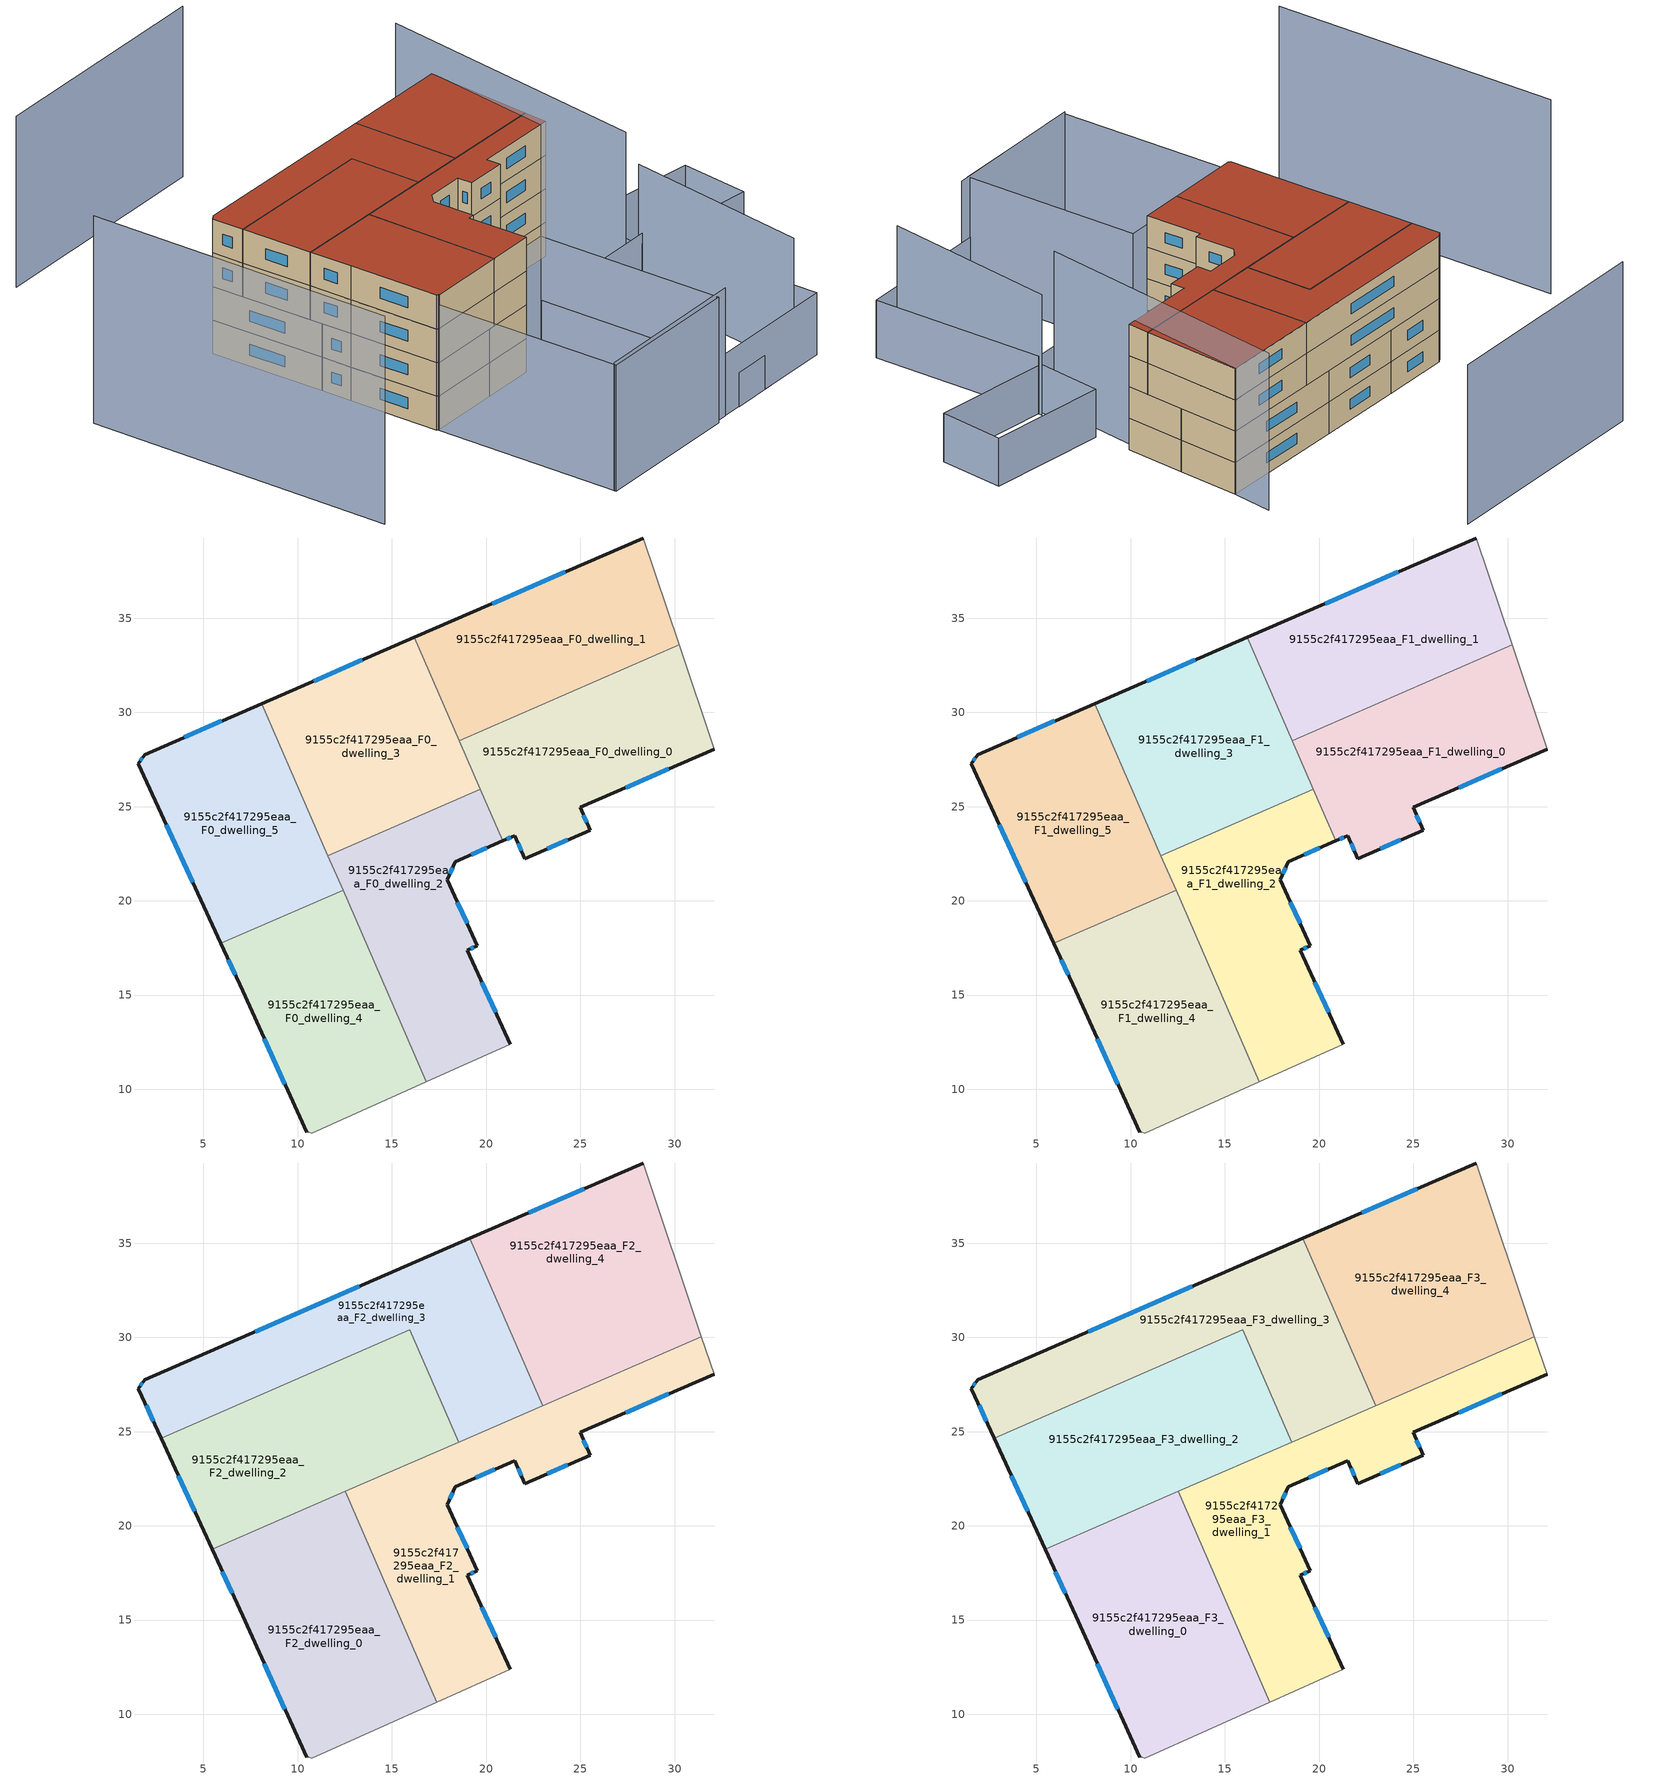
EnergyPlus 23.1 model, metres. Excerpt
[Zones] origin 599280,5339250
9155c2f417295eaa_F0_dwelling_0
 floor ground (EU_floor_Construction): 30.24,33.58 32.1,28.05 24.99,24.96 25.52,23.75 22.06,22.24 21.52,23.46 20.88,23.18 18.57,28.51 z0
 wall outside (EU_wall_Construction): 20.88,23.18 21.52,23.46 22.06,22.24 25.52,23.75 24.99,24.96 32.1,28.05 z0:3
 wall adiabatic (EU_wall_Construction): 32.1,28.05 30.24,33.58 z0:3
 wall to 9155c2f417295eaa_F0_dwelling_1 (EU_wall_Construction): 30.24,33.58 18.57,28.51 z0:3
 wall to 9155c2f417295eaa_F0_dwelling_2 (EU_wall_Construction): 19.69,25.92 20.88,23.18 z0:3
 wall to 9155c2f417295eaa_F0_dwelling_3 (EU_wall_Construction): 18.57,28.51 19.69,25.92 z0:3
 window (EU_Window_Construction): 27.41,26.01 29.68,27 / 25.34,24.16 25.17,24.55 / 23.23,22.75 24.34,23.24 / 21.71,23.05 21.87,22.66 / 21.1,23.28 21.31,23.37 z1.02:1.98
9155c2f417295eaa_F0_dwelling_1
 floor ground (EU_floor_Construction): 28.33,39.26 30.24,33.58 18.57,28.51 16.19,33.98 z0
 wall outside (EU_wall_Construction): 28.33,39.26 16.19,33.98 z0:3
 wall adiabatic (EU_wall_Construction): 30.24,33.58 28.33,39.26 z0:3
 wall to 9155c2f417295eaa_F0_dwelling_3 (EU_wall_Construction): 16.19,33.98 18.57,28.51 z0:3
 window (EU_Window_Construction): 24.2,37.46 20.32,35.78 z1.02:1.98
9155c2f417295eaa_F0_dwelling_2
 floor ground (EU_floor_Construction): 19.69,25.92 20.88,23.18 18.37,22.09 17.94,21.12 19.54,17.63 19,17.39 21.28,12.39 16.82,10.4 11.61,22.4 z0
 wall outside (EU_wall_Construction): 21.28,12.39 19,17.39 19.54,17.63 17.94,21.12 18.37,22.09 20.88,23.18 z0:3
 wall adiabatic (EU_wall_Construction): 16.82,10.4 21.28,12.39 z0:3
 wall to 9155c2f417295eaa_F0_dwelling_3 (EU_wall_Construction): 19.69,25.92 11.61,22.4 z0:3
 wall to 9155c2f417295eaa_F0_dwelling_4 (EU_wall_Construction): 12.41,20.56 16.82,10.4 z0:3
 wall to 9155c2f417295eaa_F0_dwelling_5 (EU_wall_Construction): 11.61,22.4 12.41,20.56 z0:3
 window (EU_Window_Construction): 20.5,14.09 19.77,15.69 / 19.22,22.46 20.03,22.81 / 18.08,21.45 18.22,21.76 / 18.99,18.82 18.48,19.93 / 19.18,17.47 19.35,17.55 z1.02:1.98
9155c2f417295eaa_F0_dwelling_3
 floor ground (EU_floor_Construction): 16.19,33.98 19.69,25.92 11.61,22.4 8.1,30.47 z0
 wall outside (EU_wall_Construction): 16.19,33.98 8.1,30.47 z0:3
 wall to 9155c2f417295eaa_F0_dwelling_5 (EU_wall_Construction): 8.1,30.47 11.61,22.4 z0:3
 window (EU_Window_Construction): 13.44,32.79 10.85,31.66 z1.02:1.98
9155c2f417295eaa_F0_dwelling_4
 floor ground (EU_floor_Construction): 12.41,20.56 16.82,10.4 10.75,7.68 10.62,7.71 10.48,7.71 7.08,15.23 5.92,17.74 z0
 wall outside (EU_wall_Construction): 5.92,17.74 7.08,15.23 10.48,7.71 z0:3
 wall to 9155c2f417295eaa_F0_dwelling_5 (EU_wall_Construction): 12.41,20.56 5.92,17.74 z0:3
 wall adiabatic (EU_wall_Construction): 10.48,7.71 10.62,7.71 10.75,7.68 16.82,10.4 z0:3
 window (EU_Window_Construction): 6.32,16.88 6.68,16.08 / 8.23,12.67 9.32,10.27 z1.02:1.98
9155c2f417295eaa_F0_dwelling_5
 floor ground (EU_floor_Construction): 8.1,30.47 12.41,20.56 5.92,17.74 1.55,27.28 1.87,27.76 z0
 wall outside (EU_wall_Construction): 8.1,30.47 1.87,27.76 1.55,27.28 5.92,17.74 z0:3
 window (EU_Window_Construction): 3.03,24.04 4.43,20.99 / 1.76,27.6 1.66,27.45 / 5.98,29.55 3.99,28.68 z1.02:1.98
9155c2f417295eaa_F1_dwelling_0
 floor to 9155c2f417295eaa_F0_dwelling_0 (EU_floor_Construction): 30.24,33.58 32.1,28.05 24.99,24.96 25.52,23.75 22.06,22.24 21.52,23.46 20.88,23.18 18.57,28.51 z3
 wall outside (EU_wall_Construction): 20.88,23.18 21.52,23.46 22.06,22.24 25.52,23.75 24.99,24.96 32.1,28.05 z3:6
 wall adiabatic (EU_wall_Construction): 32.1,28.05 30.24,33.58 z3:6
 wall to 9155c2f417295eaa_F1_dwelling_1 (EU_wall_Construction): 30.24,33.58 18.57,28.51 z3:6
 wall to 9155c2f417295eaa_F1_dwelling_2 (EU_wall_Construction): 19.69,25.92 20.88,23.18 z3:6
 wall to 9155c2f417295eaa_F1_dwelling_3 (EU_wall_Construction): 18.57,28.51 19.69,25.92 z3:6
 window (EU_Window_Construction): 27.41,26.01 29.68,27 / 25.34,24.16 25.17,24.55 / 23.23,22.75 24.34,23.24 / 21.71,23.05 21.87,22.66 / 21.1,23.28 21.31,23.37 z4.02:4.98
9155c2f417295eaa_F1_dwelling_1
 floor to 9155c2f417295eaa_F0_dwelling_1 (EU_floor_Construction): 28.33,39.26 30.24,33.58 18.57,28.51 16.19,33.98 z3
 wall outside (EU_wall_Construction): 28.33,39.26 16.19,33.98 z3:6
 wall adiabatic (EU_wall_Construction): 30.24,33.58 28.33,39.26 z3:6
 wall to 9155c2f417295eaa_F1_dwelling_3 (EU_wall_Construction): 16.19,33.98 18.57,28.51 z3:6
 window (EU_Window_Construction): 24.2,37.46 20.32,35.78 z4.02:4.98
9155c2f417295eaa_F1_dwelling_2
 floor to 9155c2f417295eaa_F0_dwelling_2 (EU_floor_Construction): 19.69,25.92 20.88,23.18 18.37,22.09 17.94,21.12 19.54,17.63 19,17.39 21.28,12.39 16.82,10.4 11.61,22.4 z3
 wall outside (EU_wall_Construction): 21.28,12.39 19,17.39 19.54,17.63 17.94,21.12 18.37,22.09 20.88,23.18 z3:6
 wall adiabatic (EU_wall_Construction): 16.82,10.4 21.28,12.39 z3:6
 wall to 9155c2f417295eaa_F1_dwelling_3 (EU_wall_Construction): 19.69,25.92 11.61,22.4 z3:6
 wall to 9155c2f417295eaa_F1_dwelling_4 (EU_wall_Construction): 12.41,20.56 16.82,10.4 z3:6
 wall to 9155c2f417295eaa_F1_dwelling_5 (EU_wall_Construction): 11.61,22.4 12.41,20.56 z3:6
 window (EU_Window_Construction): 20.5,14.09 19.77,15.69 / 19.22,22.46 20.03,22.81 / 18.08,21.45 18.22,21.76 / 18.99,18.82 18.48,19.93 / 19.18,17.47 19.35,17.55 z4.02:4.98
9155c2f417295eaa_F1_dwelling_3
 floor to 9155c2f417295eaa_F0_dwelling_3 (EU_floor_Construction): 16.19,33.98 19.69,25.92 11.61,22.4 8.1,30.47 z3
 wall outside (EU_wall_Construction): 16.19,33.98 8.1,30.47 z3:6
 wall to 9155c2f417295eaa_F1_dwelling_5 (EU_wall_Construction): 8.1,30.47 11.61,22.4 z3:6
 window (EU_Window_Construction): 13.44,32.79 10.85,31.66 z4.02:4.98
9155c2f417295eaa_F1_dwelling_4
 floor to 9155c2f417295eaa_F0_dwelling_4 (EU_floor_Construction): 12.41,20.56 16.82,10.4 10.75,7.68 10.62,7.71 10.48,7.71 7.08,15.23 5.92,17.74 z3
 wall outside (EU_wall_Construction): 5.92,17.74 7.08,15.23 10.48,7.71 z3:6
 wall to 9155c2f417295eaa_F1_dwelling_5 (EU_wall_Construction): 12.41,20.56 5.92,17.74 z3:6
 wall adiabatic (EU_wall_Construction): 10.48,7.71 10.62,7.71 10.75,7.68 16.82,10.4 z3:6
 window (EU_Window_Construction): 6.32,16.88 6.68,16.08 / 8.23,12.67 9.32,10.27 z4.02:4.98
9155c2f417295eaa_F1_dwelling_5
 floor to 9155c2f417295eaa_F0_dwelling_5 (EU_floor_Construction): 8.1,30.47 12.41,20.56 5.92,17.74 1.55,27.28 1.87,27.76 z3
 wall outside (EU_wall_Construction): 8.1,30.47 1.87,27.76 1.55,27.28 5.92,17.74 z3:6
 window (EU_Window_Construction): 3.03,24.04 4.43,20.99 / 1.76,27.6 1.66,27.45 / 5.98,29.55 3.99,28.68 z4.02:4.98
9155c2f417295eaa_F2_dwelling_0
 floor to 9155c2f417295eaa_F1_dwelling_4 (EU_floor_Construction): 12.41,20.56 16.82,10.4 10.75,7.68 10.62,7.71 10.48,7.71 7.08,15.23 5.92,17.74 z6
 floor to 9155c2f417295eaa_F1_dwelling_5 (EU_floor_Construction): 11.96,21.59 12.41,20.56 5.92,17.74 5.46,18.76 z6
 floor to 9155c2f417295eaa_F1_dwelling_2 (EU_floor_Construction): 12.53,21.83 17.39,10.65 16.82,10.4 11.96,21.59 z6
 wall outside (EU_wall_Construction): 5.45,18.76 7.08,15.23 10.48,7.71 z6:9
 wall adiabatic (EU_wall_Construction): 10.48,7.71 10.62,7.71 10.75,7.68 17.39,10.65 z6:9
 wall to 9155c2f417295eaa_F2_dwelling_1 (EU_wall_Construction): 17.39,10.65 12.53,21.83 z6:9
 wall to 9155c2f417295eaa_F2_dwelling_2 (EU_wall_Construction): 12.53,21.83 5.45,18.76 z6:9
 window (EU_Window_Construction): 8.23,12.67 9.32,10.27 / 6.01,17.56 6.52,16.43 z7.02:7.98
9155c2f417295eaa_F2_dwelling_1
 floor to 9155c2f417295eaa_F1_dwelling_2 (EU_floor_Construction): 20.05,25.1 20.88,23.18 18.37,22.09 17.94,21.12 19.54,17.63 19,17.39 21.28,12.39 17.39,10.65 12.53,21.83 z6
 floor to 9155c2f417295eaa_F1_dwelling_0 (EU_floor_Construction): 31.43,30.05 32.1,28.05 24.99,24.96 25.52,23.75 22.06,22.24 21.52,23.46 20.88,23.18 20.05,25.1 z6
 wall outside (EU_wall_Construction): 21.28,12.39 19,17.39 19.54,17.63 17.94,21.12 18.37,22.09 21.52,23.46 22.06,22.24 25.52,23.75 24.99,24.96 32.1,28.05 z6:9
 wall adiabatic (EU_wall_Construction): 17.39,10.65 21.28,12.39 / 32.1,28.05 31.43,30.05 z6:9
 wall to 9155c2f417295eaa_F2_dwelling_4 (EU_wall_Construction): 31.43,30.05 23,26.38 z6:9
 wall to 9155c2f417295eaa_F2_dwelling_3 (EU_wall_Construction): 23,26.38 18.54,24.45 z6:9
 wall to 9155c2f417295eaa_F2_dwelling_2 (EU_wall_Construction): 18.54,24.45 12.53,21.84 z6:9
 window (EU_Window_Construction): 19.18,17.47 19.35,17.55 / 20.5,14.09 19.77,15.69 / 27.41,26.01 29.68,27 / 25.34,24.16 25.17,24.55 / 23.23,22.75 24.34,23.24 / 21.71,23.05 21.87,22.66 / 19.44,22.55 20.45,22.99 / 18.08,21.45 18.22,21.76 / 18.99,18.82 18.48,19.93 z7.02:7.98
9155c2f417295eaa_F2_dwelling_2
 floor to 9155c2f417295eaa_F1_dwelling_5 (EU_floor_Construction): 9.37,27.54 11.96,21.59 5.46,18.76 2.75,24.66 z6
 floor to 9155c2f417295eaa_F1_dwelling_3 (EU_floor_Construction): 15.95,30.4 18.19,25.26 11.61,22.4 9.37,27.54 z6
 floor to 9155c2f417295eaa_F1_dwelling_2 (EU_floor_Construction): 18.19,25.26 18.54,24.45 11.96,21.59 11.61,22.4 z6
 wall outside (EU_wall_Construction): 2.75,24.66 5.45,18.76 z6:9
 wall to 9155c2f417295eaa_F2_dwelling_3 (EU_wall_Construction): 18.54,24.45 15.95,30.4 2.75,24.66 z6:9
 window (EU_Window_Construction): 3.67,22.65 4.53,20.77 z7.02:7.98
9155c2f417295eaa_F2_dwelling_3
 floor to 9155c2f417295eaa_F1_dwelling_1 (EU_floor_Construction): 19.14,35.26 21.52,29.79 18.57,28.51 16.19,33.98 z6
 floor to 9155c2f417295eaa_F1_dwelling_5 (EU_floor_Construction): 8.1,30.47 9.37,27.54 2.75,24.66 1.55,27.28 1.87,27.76 z6
 floor to 9155c2f417295eaa_F1_dwelling_3 (EU_floor_Construction): 16.19,33.98 19.69,25.92 18.19,25.26 15.95,30.4 9.37,27.54 8.1,30.47 z6
 floor to 9155c2f417295eaa_F1_dwelling_0 (EU_floor_Construction): 21.52,29.79 23,26.38 20.05,25.1 18.57,28.51 z6
 floor to 9155c2f417295eaa_F1_dwelling_2 (EU_floor_Construction): 19.69,25.92 20.05,25.1 18.54,24.45 18.19,25.26 z6
 wall outside (EU_wall_Construction): 19.14,35.26 1.87,27.76 1.55,27.28 2.75,24.66 z6:9
 wall to 9155c2f417295eaa_F2_dwelling_4 (EU_wall_Construction): 23,26.38 19.14,35.26 z6:9
 window (EU_Window_Construction): 1.95,26.39 2.34,25.55 / 1.76,27.6 1.66,27.45 / 13.26,32.71 7.75,30.31 z7.02:7.98
9155c2f417295eaa_F2_dwelling_4
 floor to 9155c2f417295eaa_F1_dwelling_0 (EU_floor_Construction): 30.24,33.58 31.43,30.05 23,26.38 21.52,29.79 z6
 floor to 9155c2f417295eaa_F1_dwelling_1 (EU_floor_Construction): 28.33,39.26 30.24,33.58 21.52,29.79 19.14,35.26 z6
 wall outside (EU_wall_Construction): 28.33,39.26 19.14,35.26 z6:9
 wall adiabatic (EU_wall_Construction): 31.43,30.05 28.33,39.26 z6:9
 window (EU_Window_Construction): 25.2,37.9 22.27,36.62 z7.02:7.98
9155c2f417295eaa_F3_dwelling_0
 floor to 9155c2f417295eaa_F2_dwelling_0 (EU_floor_Construction): 12.53,21.83 17.39,10.65 10.75,7.68 10.62,7.71 10.48,7.71 7.08,15.23 5.45,18.76 z9
 wall outside (EU_wall_Construction): 5.45,18.76 7.08,15.23 10.48,7.71 z9:12
 wall adiabatic (EU_wall_Construction): 10.48,7.71 10.62,7.71 10.75,7.68 17.39,10.65 z9:12
 wall to 9155c2f417295eaa_F3_dwelling_1 (EU_wall_Construction): 17.39,10.65 12.53,21.83 z9:12
 wall to 9155c2f417295eaa_F3_dwelling_2 (EU_wall_Construction): 12.53,21.83 5.45,18.76 z9:12
 window (EU_Window_Construction): 8.23,12.67 9.32,10.27 / 6.01,17.56 6.52,16.43 z10.02:10.98
 roof outside (EU_roof_Construction): 17.39,10.65 12.53,21.83 5.45,18.76 7.08,15.23 10.48,7.71 10.62,7.71 10.75,7.68 z12
9155c2f417295eaa_F3_dwelling_1
 floor to 9155c2f417295eaa_F2_dwelling_1 (EU_floor_Construction): 31.43,30.05 32.1,28.05 24.99,24.96 25.52,23.75 22.06,22.24 21.52,23.46 18.37,22.09 17.94,21.12 19.54,17.63 19,17.39 21.28,12.39 17.39,10.65 12.53,21.83 z9
 wall outside (EU_wall_Construction): 21.28,12.39 19,17.39 19.54,17.63 17.94,21.12 18.37,22.09 21.52,23.46 22.06,22.24 25.52,23.75 24.99,24.96 32.1,28.05 z9:12
 wall adiabatic (EU_wall_Construction): 17.39,10.65 21.28,12.39 / 32.1,28.05 31.43,30.05 z9:12
 wall to 9155c2f417295eaa_F3_dwelling_4 (EU_wall_Construction): 31.43,30.05 23,26.38 z9:12
 wall to 9155c2f417295eaa_F3_dwelling_3 (EU_wall_Construction): 23,26.38 18.54,24.45 z9:12
 wall to 9155c2f417295eaa_F3_dwelling_2 (EU_wall_Construction): 18.54,24.45 12.53,21.84 z9:12
 window (EU_Window_Construction): 19.18,17.47 19.35,17.55 / 20.5,14.09 19.77,15.69 / 27.41,26.01 29.68,27 / 25.34,24.16 25.17,24.55 / 23.23,22.75 24.34,23.24 / 21.71,23.05 21.87,22.66 / 19.44,22.55 20.45,22.99 / 18.08,21.45 18.22,21.76 / 18.99,18.82 18.48,19.93 z10.02:10.98
 roof outside (EU_roof_Construction): 21.28,12.39 19,17.39 19.54,17.63 17.94,21.12 18.37,22.09 21.52,23.46 22.06,22.24 25.52,23.75 24.99,24.96 32.1,28.05 31.43,30.05 12.53,21.83 17.39,10.65 z12
9155c2f417295eaa_F3_dwelling_2
 floor to 9155c2f417295eaa_F2_dwelling_2 (EU_floor_Construction): 15.95,30.4 18.54,24.45 5.45,18.76 2.75,24.66 z9
 wall outside (EU_wall_Construction): 2.75,24.66 5.45,18.76 z9:12
 wall to 9155c2f417295eaa_F3_dwelling_3 (EU_wall_Construction): 18.54,24.45 15.95,30.4 2.75,24.66 z9:12
 window (EU_Window_Construction): 3.67,22.65 4.53,20.77 z10.02:10.98
 roof outside (EU_roof_Construction): 18.54,24.45 15.95,30.4 2.75,24.66 5.45,18.76 z12
9155c2f417295eaa_F3_dwelling_3
 floor to 9155c2f417295eaa_F2_dwelling_3 (EU_floor_Construction): 19.14,35.26 23,26.38 18.54,24.45 15.95,30.4 2.75,24.66 1.55,27.28 1.87,27.76 z9
 wall outside (EU_wall_Construction): 19.14,35.26 1.87,27.76 1.55,27.28 2.75,24.66 z9:12
 wall to 9155c2f417295eaa_F3_dwelling_4 (EU_wall_Construction): 23,26.38 19.14,35.26 z9:12
 window (EU_Window_Construction): 1.95,26.39 2.34,25.55 / 1.76,27.6 1.66,27.45 / 13.26,32.71 7.75,30.31 z10.02:10.98
 roof outside (EU_roof_Construction): 23,26.38 19.14,35.26 1.87,27.76 1.55,27.28 2.75,24.66 15.95,30.4 18.54,24.45 z12
9155c2f417295eaa_F3_dwelling_4
 floor to 9155c2f417295eaa_F2_dwelling_4 (EU_floor_Construction): 28.33,39.26 31.43,30.05 23,26.38 19.14,35.26 z9
 wall outside (EU_wall_Construction): 28.33,39.26 19.14,35.26 z9:12
 wall adiabatic (EU_wall_Construction): 31.43,30.05 28.33,39.26 z9:12
 window (EU_Window_Construction): 25.2,37.9 22.27,36.62 z10.02:10.98
 roof outside (EU_roof_Construction): 31.43,30.05 28.33,39.26 19.14,35.26 23,26.38 z12
shading: 17.53,-7.82 31.14,-1.6 z0:11.4; 32.87,-0.83 41.05,2.93 z0:3; 23.11,13.22 35.46,18.79 / 35.46,18.79 42.36,3.48 / 42.36,3.48 30.01,-2.09 / 30.01,-2.09 23.11,13.22 z0:5.5; 39.81,2.6 35.37,19.13 z0:11.5; 33.4,24.76 44.78,28.12 / 44.78,28.12 46.57,22.06 / 46.57,22.06 35.19,18.7 / 35.19,18.7 33.4,24.76 z0:4.6; 17.6,-7.98 10.57,7.6 / 10.57,7.6 23.1,13.25 / 23.1,13.25 30.13,-2.33 / 30.13,-2.33 17.6,-7.98 z0:11.2; -12.18,22.1 -0.75,-3.54 z0:18.5; 14.08,53.53 -6.24,44.44 z0:15.2; 33.91,18.64 27.29,43.08 z0:15
[Building]
EU S2 Campaign: North Axis=0; Terrain=City; Solar Distribution=FullExterior
[Site:Location]
Vienna: Latitude=48; Longitude=16.5; Time Zone=1; Elevation=183
[SizingPeriod:WeatherFileDays]
AnnualSizingPeriod: Begin Month=1; Begin Day of Month=1; End Month=12; End Day of Month=31; Day of Week for Start Day=Monday; Use Weather File Daylight Saving Period=No; Use Weather File Rain and Snow Indicators=No
[MATERIAL]
EU_InternalMass_Material: Roughness=MediumRough; Thickness=0.1; Conductivity=1; Density=1800; Specific Heat=900; Thermal Absorptance=0.9; Solar Absorptance=0.7; Visible Absorptance=0.7
[MATERIAL:NOMASS] Roughness=MediumRough; Thermal Absorptance=0.9; Solar Absorptance=0.7; Visible Absorptance=0.7
Name | Thermal Resistance
EU_wall_NoMass | 0.942466
EU_roof_NoMass | 0.551687
EU_floor_NoMass | 0.66527
[WINDOWMATERIAL:SIMPLEGLAZINGSYSTEM]
EU_Window_SimpleGlazing: UFactor=2.03367; Solar Heat Gain Coefficient=0.65; Visible Transmittance=0.65
[CONSTRUCTION]
EU_wall_Construction: EU_wall_NoMass
EU_roof_Construction: EU_roof_NoMass
EU_floor_Construction: EU_floor_NoMass
EU_Window_Construction: EU_Window_SimpleGlazing
EU_InternalMass_Construction: EU_InternalMass_Material
[ZONE] Type=1; Multiplier=1; Ceiling Height=autocalculate; Floor Area=autocalculate; Part of Total Floor Area=Yes
Name | Volume
9155c2f417295eaa_F0_dwelling_0; 9155c2f417295eaa_F1_dwelling_0 | 232.537
9155c2f417295eaa_F2_dwelling_0; 9155c2f417295eaa_F3_dwelling_0 | 279.038
9155c2f417295eaa_F0_dwelling_1; 9155c2f417295eaa_F1_dwelling_1 | 232.534
9155c2f417295eaa_F2_dwelling_1; 9155c2f417295eaa_F3_dwelling_1 | 279.04
9155c2f417295eaa_F0_dwelling_2; 9155c2f417295eaa_F1_dwelling_2 | 232.553
9155c2f417295eaa_F2_dwelling_2; 9155c2f417295eaa_F3_dwelling_2 | 279.074
9155c2f417295eaa_F0_dwelling_3; 9155c2f417295eaa_F1_dwelling_3; 9155c2f417295eaa_F0_dwelling_4; 9155c2f417295eaa_F1_dwelling_4 | 232.55
9155c2f417295eaa_F2_dwelling_3; 9155c2f417295eaa_F3_dwelling_3 | 279.056
9155c2f417295eaa_F2_dwelling_4; 9155c2f417295eaa_F3_dwelling_4 | 279.053
9155c2f417295eaa_F0_dwelling_5; 9155c2f417295eaa_F1_dwelling_5 | 232.556
[INTERNALMASS] Construction=EU_InternalMass_Construction
Name | Zone or ZoneList | Surface Area
9155c2f417295eaa_F0_dwelling_0_EU_InternalMass | 9155c2f417295eaa_F0_dwelling_0 | 77.5125
9155c2f417295eaa_F0_dwelling_1_EU_InternalMass | 9155c2f417295eaa_F0_dwelling_1 | 77.5116
9155c2f417295eaa_F0_dwelling_2_EU_InternalMass | 9155c2f417295eaa_F0_dwelling_2 | 77.5171
9155c2f417295eaa_F0_dwelling_3_EU_InternalMass | 9155c2f417295eaa_F0_dwelling_3 | 77.5163
9155c2f417295eaa_F0_dwelling_4_EU_InternalMass | 9155c2f417295eaa_F0_dwelling_4 | 77.5169
9155c2f417295eaa_F0_dwelling_5_EU_InternalMass | 9155c2f417295eaa_F0_dwelling_5 | 77.5185
9155c2f417295eaa_F1_dwelling_0_EU_InternalMass | 9155c2f417295eaa_F1_dwelling_0 | 77.5125
9155c2f417295eaa_F1_dwelling_1_EU_InternalMass | 9155c2f417295eaa_F1_dwelling_1 | 77.5116
9155c2f417295eaa_F1_dwelling_2_EU_InternalMass | 9155c2f417295eaa_F1_dwelling_2 | 77.5171
9155c2f417295eaa_F1_dwelling_3_EU_InternalMass | 9155c2f417295eaa_F1_dwelling_3 | 77.5163
9155c2f417295eaa_F1_dwelling_4_EU_InternalMass | 9155c2f417295eaa_F1_dwelling_4 | 77.5169
9155c2f417295eaa_F1_dwelling_5_EU_InternalMass | 9155c2f417295eaa_F1_dwelling_5 | 77.5185
9155c2f417295eaa_F2_dwelling_0_EU_InternalMass | 9155c2f417295eaa_F2_dwelling_0 | 93.0133
9155c2f417295eaa_F2_dwelling_1_EU_InternalMass | 9155c2f417295eaa_F2_dwelling_1 | 93.0129
9155c2f417295eaa_F2_dwelling_2_EU_InternalMass | 9155c2f417295eaa_F2_dwelling_2 | 93.0262
9155c2f417295eaa_F2_dwelling_3_EU_InternalMass | 9155c2f417295eaa_F2_dwelling_3 | 93.0187
9155c2f417295eaa_F2_dwelling_4_EU_InternalMass | 9155c2f417295eaa_F2_dwelling_4 | 93.0167
9155c2f417295eaa_F3_dwelling_0_EU_InternalMass | 9155c2f417295eaa_F3_dwelling_0 | 93.0133
9155c2f417295eaa_F3_dwelling_1_EU_InternalMass | 9155c2f417295eaa_F3_dwelling_1 | 93.0129
9155c2f417295eaa_F3_dwelling_2_EU_InternalMass | 9155c2f417295eaa_F3_dwelling_2 | 93.0262
9155c2f417295eaa_F3_dwelling_3_EU_InternalMass | 9155c2f417295eaa_F3_dwelling_3 | 93.0187
9155c2f417295eaa_F3_dwelling_4_EU_InternalMass | 9155c2f417295eaa_F3_dwelling_4 | 93.0167
[OTHEREQUIPMENT] Fuel Type=Electricity; Design Level Calculation Method=Watts/Area; Power per Zone Floor Area=1; Fraction Latent=0; Fraction Radiant=0; Fraction Lost=0; Carbon Dioxide Generation Rate=0; EndUse Subcategory=EU_Step8_InternalGains
Name | Zone or ZoneList or Space or SpaceList | Schedule
EU_Step8_InternalGain_9155c2f417295eaa_F0_dwelling_0_f000 | 9155c2f417295eaa_F0_dwelling_0 | EU_Step8_GainSchedule_9155c2f417295eaa_F0_dwelling_0_f000
EU_Step8_InternalGain_9155c2f417295eaa_F0_dwelling_1_f000 | 9155c2f417295eaa_F0_dwelling_1 | EU_Step8_GainSchedule_9155c2f417295eaa_F0_dwelling_1_f000
EU_Step8_InternalGain_9155c2f417295eaa_F0_dwelling_2_f000 | 9155c2f417295eaa_F0_dwelling_2 | EU_Step8_GainSchedule_9155c2f417295eaa_F0_dwelling_2_f000
EU_Step8_InternalGain_9155c2f417295eaa_F0_dwelling_3_f000 | 9155c2f417295eaa_F0_dwelling_3 | EU_Step8_GainSchedule_9155c2f417295eaa_F0_dwelling_3_f000
EU_Step8_InternalGain_9155c2f417295eaa_F0_dwelling_4_f000 | 9155c2f417295eaa_F0_dwelling_4 | EU_Step8_GainSchedule_9155c2f417295eaa_F0_dwelling_4_f000
EU_Step8_InternalGain_9155c2f417295eaa_F0_dwelling_5_f000 | 9155c2f417295eaa_F0_dwelling_5 | EU_Step8_GainSchedule_9155c2f417295eaa_F0_dwelling_5_f000
EU_Step8_InternalGain_9155c2f417295eaa_F1_dwelling_0_f000 | 9155c2f417295eaa_F1_dwelling_0 | EU_Step8_GainSchedule_9155c2f417295eaa_F1_dwelling_0_f000
EU_Step8_InternalGain_9155c2f417295eaa_F1_dwelling_1_f000 | 9155c2f417295eaa_F1_dwelling_1 | EU_Step8_GainSchedule_9155c2f417295eaa_F1_dwelling_1_f000
EU_Step8_InternalGain_9155c2f417295eaa_F1_dwelling_2_f000 | 9155c2f417295eaa_F1_dwelling_2 | EU_Step8_GainSchedule_9155c2f417295eaa_F1_dwelling_2_f000
EU_Step8_InternalGain_9155c2f417295eaa_F1_dwelling_3_f000 | 9155c2f417295eaa_F1_dwelling_3 | EU_Step8_GainSchedule_9155c2f417295eaa_F1_dwelling_3_f000
EU_Step8_InternalGain_9155c2f417295eaa_F1_dwelling_4_f000 | 9155c2f417295eaa_F1_dwelling_4 | EU_Step8_GainSchedule_9155c2f417295eaa_F1_dwelling_4_f000
EU_Step8_InternalGain_9155c2f417295eaa_F1_dwelling_5_f000 | 9155c2f417295eaa_F1_dwelling_5 | EU_Step8_GainSchedule_9155c2f417295eaa_F1_dwelling_5_f000
EU_Step8_InternalGain_9155c2f417295eaa_F2_dwelling_0_f000 | 9155c2f417295eaa_F2_dwelling_0 | EU_Step8_GainSchedule_9155c2f417295eaa_F2_dwelling_0_f000
EU_Step8_InternalGain_9155c2f417295eaa_F2_dwelling_1_f000 | 9155c2f417295eaa_F2_dwelling_1 | EU_Step8_GainSchedule_9155c2f417295eaa_F2_dwelling_1_f000
EU_Step8_InternalGain_9155c2f417295eaa_F2_dwelling_2_f000 | 9155c2f417295eaa_F2_dwelling_2 | EU_Step8_GainSchedule_9155c2f417295eaa_F2_dwelling_2_f000
EU_Step8_InternalGain_9155c2f417295eaa_F2_dwelling_3_f000 | 9155c2f417295eaa_F2_dwelling_3 | EU_Step8_GainSchedule_9155c2f417295eaa_F2_dwelling_3_f000
EU_Step8_InternalGain_9155c2f417295eaa_F2_dwelling_4_f000 | 9155c2f417295eaa_F2_dwelling_4 | EU_Step8_GainSchedule_9155c2f417295eaa_F2_dwelling_4_f000
EU_Step8_InternalGain_9155c2f417295eaa_F3_dwelling_0_f000 | 9155c2f417295eaa_F3_dwelling_0 | EU_Step8_GainSchedule_9155c2f417295eaa_F3_dwelling_0_f000
EU_Step8_InternalGain_9155c2f417295eaa_F3_dwelling_1_f000 | 9155c2f417295eaa_F3_dwelling_1 | EU_Step8_GainSchedule_9155c2f417295eaa_F3_dwelling_1_f000
EU_Step8_InternalGain_9155c2f417295eaa_F3_dwelling_2_f000 | 9155c2f417295eaa_F3_dwelling_2 | EU_Step8_GainSchedule_9155c2f417295eaa_F3_dwelling_2_f000
EU_Step8_InternalGain_9155c2f417295eaa_F3_dwelling_3_f000 | 9155c2f417295eaa_F3_dwelling_3 | EU_Step8_GainSchedule_9155c2f417295eaa_F3_dwelling_3_f000
EU_Step8_InternalGain_9155c2f417295eaa_F3_dwelling_4_f000 | 9155c2f417295eaa_F3_dwelling_4 | EU_Step8_GainSchedule_9155c2f417295eaa_F3_dwelling_4_f000
[ZONEVENTILATION:DESIGNFLOWRATE] Schedule=EU_AlwaysOn; Design Flow Rate Calculation Method=AirChanges/Hour; Air Changes per Hour=0.530523; Ventilation Type=Natural; Fan Pressure Rise=0; Fan Total Efficiency=1; Constant Term Coefficient=1; Temperature Term Coefficient=0; Velocity Term Coefficient=0; Velocity Squared Term Coefficient=0; Minimum Indoor Temperature=-100; Maximum Indoor Temperature=100; Delta Temperature=-100; Minimum Outdoor Temperature=-100; Maximum Outdoor Temperature=100; Maximum Wind Speed=40
Name | Zone or ZoneList or Space or SpaceList
EU_ConstantAir_9155c2f417295eaa_F0_dwelling_0 | 9155c2f417295eaa_F0_dwelling_0
EU_ConstantAir_9155c2f417295eaa_F0_dwelling_1 | 9155c2f417295eaa_F0_dwelling_1
EU_ConstantAir_9155c2f417295eaa_F0_dwelling_2 | 9155c2f417295eaa_F0_dwelling_2
EU_ConstantAir_9155c2f417295eaa_F0_dwelling_3 | 9155c2f417295eaa_F0_dwelling_3
EU_ConstantAir_9155c2f417295eaa_F0_dwelling_4 | 9155c2f417295eaa_F0_dwelling_4
EU_ConstantAir_9155c2f417295eaa_F0_dwelling_5 | 9155c2f417295eaa_F0_dwelling_5
EU_ConstantAir_9155c2f417295eaa_F1_dwelling_0 | 9155c2f417295eaa_F1_dwelling_0
EU_ConstantAir_9155c2f417295eaa_F1_dwelling_1 | 9155c2f417295eaa_F1_dwelling_1
EU_ConstantAir_9155c2f417295eaa_F1_dwelling_2 | 9155c2f417295eaa_F1_dwelling_2
EU_ConstantAir_9155c2f417295eaa_F1_dwelling_3 | 9155c2f417295eaa_F1_dwelling_3
EU_ConstantAir_9155c2f417295eaa_F1_dwelling_4 | 9155c2f417295eaa_F1_dwelling_4
EU_ConstantAir_9155c2f417295eaa_F1_dwelling_5 | 9155c2f417295eaa_F1_dwelling_5
EU_ConstantAir_9155c2f417295eaa_F2_dwelling_0 | 9155c2f417295eaa_F2_dwelling_0
EU_ConstantAir_9155c2f417295eaa_F2_dwelling_1 | 9155c2f417295eaa_F2_dwelling_1
EU_ConstantAir_9155c2f417295eaa_F2_dwelling_2 | 9155c2f417295eaa_F2_dwelling_2
EU_ConstantAir_9155c2f417295eaa_F2_dwelling_3 | 9155c2f417295eaa_F2_dwelling_3
EU_ConstantAir_9155c2f417295eaa_F2_dwelling_4 | 9155c2f417295eaa_F2_dwelling_4
EU_ConstantAir_9155c2f417295eaa_F3_dwelling_0 | 9155c2f417295eaa_F3_dwelling_0
EU_ConstantAir_9155c2f417295eaa_F3_dwelling_1 | 9155c2f417295eaa_F3_dwelling_1
EU_ConstantAir_9155c2f417295eaa_F3_dwelling_2 | 9155c2f417295eaa_F3_dwelling_2
EU_ConstantAir_9155c2f417295eaa_F3_dwelling_3 | 9155c2f417295eaa_F3_dwelling_3
EU_ConstantAir_9155c2f417295eaa_F3_dwelling_4 | 9155c2f417295eaa_F3_dwelling_4
[HVACTEMPLATE:THERMOSTAT] Constant Heating Setpoint=20; Constant Cooling Setpoint=50
EU_HeatOnly_9155c2f417295eaa_F0_dwelling_0; EU_HeatOnly_9155c2f417295eaa_F0_dwelling_1; EU_HeatOnly_9155c2f417295eaa_F0_dwelling_2; EU_HeatOnly_9155c2f417295eaa_F0_dwelling_3; EU_HeatOnly_9155c2f417295eaa_F0_dwelling_4; EU_HeatOnly_9155c2f417295eaa_F0_dwelling_5; EU_HeatOnly_9155c2f417295eaa_F1_dwelling_0; EU_HeatOnly_9155c2f417295eaa_F1_dwelling_1; EU_HeatOnly_9155c2f417295eaa_F1_dwelling_2; EU_HeatOnly_9155c2f417295eaa_F1_dwelling_3; EU_HeatOnly_9155c2f417295eaa_F1_dwelling_4; EU_HeatOnly_9155c2f417295eaa_F1_dwelling_5; EU_HeatOnly_9155c2f417295eaa_F2_dwelling_0; EU_HeatOnly_9155c2f417295eaa_F2_dwelling_1; EU_HeatOnly_9155c2f417295eaa_F2_dwelling_2; EU_HeatOnly_9155c2f417295eaa_F2_dwelling_3; EU_HeatOnly_9155c2f417295eaa_F2_dwelling_4; EU_HeatOnly_9155c2f417295eaa_F3_dwelling_0; EU_HeatOnly_9155c2f417295eaa_F3_dwelling_1; EU_HeatOnly_9155c2f417295eaa_F3_dwelling_2; EU_HeatOnly_9155c2f417295eaa_F3_dwelling_3; EU_HeatOnly_9155c2f417295eaa_F3_dwelling_4
[HVACTEMPLATE:ZONE:IDEALLOADSAIRSYSTEM] System Availability Schedule=EU_AlwaysOn; Maximum Heating Supply Air Temperature=50; Minimum Cooling Supply Air Temperature=13; Maximum Heating Supply Air Humidity Ratio=0.0156; Minimum Cooling Supply Air Humidity Ratio=0.0077; Heating Limit=NoLimit; Cooling Limit=NoLimit; Heating Availability Schedule=EU_AlwaysOn; Cooling Availability Schedule=EU_CoolingOff; Dehumidification Control Type=ConstantSensibleHeatRatio; Cooling Sensible Heat Ratio=0.7; Dehumidification Setpoint=60; Humidification Control Type=None; Humidification Setpoint=30; Outdoor Air Method=None; Outdoor Air Flow Rate per Person=0.00944; Outdoor Air Flow Rate per Zone Floor Area=0; Outdoor Air Flow Rate per Zone=0; Demand Controlled Ventilation Type=None; Outdoor Air Economizer Type=NoEconomizer; Heat Recovery Type=None; Sensible Heat Recovery Effectiveness=0.7; Latent Heat Recovery Effectiveness=0.65
Name | Template Thermostat
9155c2f417295eaa_F0_dwelling_0 | EU_HeatOnly_9155c2f417295eaa_F0_dwelling_0
9155c2f417295eaa_F0_dwelling_1 | EU_HeatOnly_9155c2f417295eaa_F0_dwelling_1
9155c2f417295eaa_F0_dwelling_2 | EU_HeatOnly_9155c2f417295eaa_F0_dwelling_2
9155c2f417295eaa_F0_dwelling_3 | EU_HeatOnly_9155c2f417295eaa_F0_dwelling_3
9155c2f417295eaa_F0_dwelling_4 | EU_HeatOnly_9155c2f417295eaa_F0_dwelling_4
9155c2f417295eaa_F0_dwelling_5 | EU_HeatOnly_9155c2f417295eaa_F0_dwelling_5
9155c2f417295eaa_F1_dwelling_0 | EU_HeatOnly_9155c2f417295eaa_F1_dwelling_0
9155c2f417295eaa_F1_dwelling_1 | EU_HeatOnly_9155c2f417295eaa_F1_dwelling_1
9155c2f417295eaa_F1_dwelling_2 | EU_HeatOnly_9155c2f417295eaa_F1_dwelling_2
9155c2f417295eaa_F1_dwelling_3 | EU_HeatOnly_9155c2f417295eaa_F1_dwelling_3
9155c2f417295eaa_F1_dwelling_4 | EU_HeatOnly_9155c2f417295eaa_F1_dwelling_4
9155c2f417295eaa_F1_dwelling_5 | EU_HeatOnly_9155c2f417295eaa_F1_dwelling_5
9155c2f417295eaa_F2_dwelling_0 | EU_HeatOnly_9155c2f417295eaa_F2_dwelling_0
9155c2f417295eaa_F2_dwelling_1 | EU_HeatOnly_9155c2f417295eaa_F2_dwelling_1
9155c2f417295eaa_F2_dwelling_2 | EU_HeatOnly_9155c2f417295eaa_F2_dwelling_2
9155c2f417295eaa_F2_dwelling_3 | EU_HeatOnly_9155c2f417295eaa_F2_dwelling_3
9155c2f417295eaa_F2_dwelling_4 | EU_HeatOnly_9155c2f417295eaa_F2_dwelling_4
9155c2f417295eaa_F3_dwelling_0 | EU_HeatOnly_9155c2f417295eaa_F3_dwelling_0
9155c2f417295eaa_F3_dwelling_1 | EU_HeatOnly_9155c2f417295eaa_F3_dwelling_1
9155c2f417295eaa_F3_dwelling_2 | EU_HeatOnly_9155c2f417295eaa_F3_dwelling_2
9155c2f417295eaa_F3_dwelling_3 | EU_HeatOnly_9155c2f417295eaa_F3_dwelling_3
9155c2f417295eaa_F3_dwelling_4 | EU_HeatOnly_9155c2f417295eaa_F3_dwelling_4
[SIZING:ZONE] Zone Cooling Design Supply Air Temperature Input Method=SupplyAirTemperature; Zone Cooling Design Supply Air Temperature=13; Zone Heating Design Supply Air Temperature Input Method=SupplyAirTemperature; Zone Heating Design Supply Air Temperature=50; Zone Cooling Design Supply Air Humidity Ratio=0.008; Zone Heating Design Supply Air Humidity Ratio=0.008; Cooling Design Air Flow Method=DesignDay; Cooling Design Air Flow Rate=0; Cooling Minimum Air Flow per Zone Floor Area=0.000762; Cooling Minimum Air Flow=0; Cooling Minimum Air Flow Fraction=0.2; Heating Design Air Flow Method=DesignDay; Heating Design Air Flow Rate=0; Heating Maximum Air Flow per Zone Floor Area=0.002032; Heating Maximum Air Flow=0.141576; Heating Maximum Air Flow Fraction=0.3; Account for Dedicated Outdoor Air System=No; Dedicated Outdoor Air System Control Strategy=NeutralSupplyAir; Dedicated Outdoor Air Low Setpoint Temperature for Design=autosize; Dedicated Outdoor Air High Setpoint Temperature for Design=autosize; Zone Load Sizing Method=Sensible Load Only No Latent Load; Zone Latent Cooling Design Supply Air Humidity Ratio Input Method=HumidityRatioDifference; Zone Cooling Design Supply Air Humidity Ratio Difference=0.005; Zone Latent Heating Design Supply Air Humidity Ratio Input Method=HumidityRatioDifference; Zone Humidification Design Supply Air Humidity Ratio Difference=0.005
9155c2f417295eaa_F0_dwelling_0; 9155c2f417295eaa_F0_dwelling_1; 9155c2f417295eaa_F0_dwelling_2; 9155c2f417295eaa_F0_dwelling_3; 9155c2f417295eaa_F0_dwelling_4; 9155c2f417295eaa_F0_dwelling_5; 9155c2f417295eaa_F1_dwelling_0; 9155c2f417295eaa_F1_dwelling_1; 9155c2f417295eaa_F1_dwelling_2; 9155c2f417295eaa_F1_dwelling_3; 9155c2f417295eaa_F1_dwelling_4; 9155c2f417295eaa_F1_dwelling_5; 9155c2f417295eaa_F2_dwelling_0; 9155c2f417295eaa_F2_dwelling_1; 9155c2f417295eaa_F2_dwelling_2; 9155c2f417295eaa_F2_dwelling_3; 9155c2f417295eaa_F2_dwelling_4; 9155c2f417295eaa_F3_dwelling_0; 9155c2f417295eaa_F3_dwelling_1; 9155c2f417295eaa_F3_dwelling_2; 9155c2f417295eaa_F3_dwelling_3; 9155c2f417295eaa_F3_dwelling_4
[SCHEDULE:CONSTANT]
Name | Hourly Value
EU_AlwaysOn | 1
EU_CoolingOff | 0
[SCHEDULE:FILE] Column Number=1; Rows to Skip at Top=0; Number of Hours of Data=8760; Column Separator=Comma; Interpolate to Timestep=No; Minutes per Item=60; Adjust Schedule for Daylight Savings=Yes
Name | File
EU_Step8_GainSchedule_9155c2f417295eaa_F0_dwelling_0_f000 | ../../schedules/9155c2f417295eaa/9155c2f417295eaa_F0_dwelling_0_f000_gain.csv
EU_Step8_GainSchedule_9155c2f417295eaa_F0_dwelling_1_f000 | ../../schedules/9155c2f417295eaa/9155c2f417295eaa_F0_dwelling_1_f000_gain.csv
EU_Step8_GainSchedule_9155c2f417295eaa_F0_dwelling_2_f000 | ../../schedules/9155c2f417295eaa/9155c2f417295eaa_F0_dwelling_2_f000_gain.csv
EU_Step8_GainSchedule_9155c2f417295eaa_F0_dwelling_3_f000 | ../../schedules/9155c2f417295eaa/9155c2f417295eaa_F0_dwelling_3_f000_gain.csv
EU_Step8_GainSchedule_9155c2f417295eaa_F0_dwelling_4_f000 | ../../schedules/9155c2f417295eaa/9155c2f417295eaa_F0_dwelling_4_f000_gain.csv
EU_Step8_GainSchedule_9155c2f417295eaa_F0_dwelling_5_f000 | ../../schedules/9155c2f417295eaa/9155c2f417295eaa_F0_dwelling_5_f000_gain.csv
EU_Step8_GainSchedule_9155c2f417295eaa_F1_dwelling_0_f000 | ../../schedules/9155c2f417295eaa/9155c2f417295eaa_F1_dwelling_0_f000_gain.csv
EU_Step8_GainSchedule_9155c2f417295eaa_F1_dwelling_1_f000 | ../../schedules/9155c2f417295eaa/9155c2f417295eaa_F1_dwelling_1_f000_gain.csv
EU_Step8_GainSchedule_9155c2f417295eaa_F1_dwelling_2_f000 | ../../schedules/9155c2f417295eaa/9155c2f417295eaa_F1_dwelling_2_f000_gain.csv
EU_Step8_GainSchedule_9155c2f417295eaa_F1_dwelling_3_f000 | ../../schedules/9155c2f417295eaa/9155c2f417295eaa_F1_dwelling_3_f000_gain.csv
EU_Step8_GainSchedule_9155c2f417295eaa_F1_dwelling_4_f000 | ../../schedules/9155c2f417295eaa/9155c2f417295eaa_F1_dwelling_4_f000_gain.csv
EU_Step8_GainSchedule_9155c2f417295eaa_F1_dwelling_5_f000 | ../../schedules/9155c2f417295eaa/9155c2f417295eaa_F1_dwelling_5_f000_gain.csv
EU_Step8_GainSchedule_9155c2f417295eaa_F2_dwelling_0_f000 | ../../schedules/9155c2f417295eaa/9155c2f417295eaa_F2_dwelling_0_f000_gain.csv
EU_Step8_GainSchedule_9155c2f417295eaa_F2_dwelling_1_f000 | ../../schedules/9155c2f417295eaa/9155c2f417295eaa_F2_dwelling_1_f000_gain.csv
EU_Step8_GainSchedule_9155c2f417295eaa_F2_dwelling_2_f000 | ../../schedules/9155c2f417295eaa/9155c2f417295eaa_F2_dwelling_2_f000_gain.csv
EU_Step8_GainSchedule_9155c2f417295eaa_F2_dwelling_3_f000 | ../../schedules/9155c2f417295eaa/9155c2f417295eaa_F2_dwelling_3_f000_gain.csv
EU_Step8_GainSchedule_9155c2f417295eaa_F2_dwelling_4_f000 | ../../schedules/9155c2f417295eaa/9155c2f417295eaa_F2_dwelling_4_f000_gain.csv
EU_Step8_GainSchedule_9155c2f417295eaa_F3_dwelling_0_f000 | ../../schedules/9155c2f417295eaa/9155c2f417295eaa_F3_dwelling_0_f000_gain.csv
EU_Step8_GainSchedule_9155c2f417295eaa_F3_dwelling_1_f000 | ../../schedules/9155c2f417295eaa/9155c2f417295eaa_F3_dwelling_1_f000_gain.csv
EU_Step8_GainSchedule_9155c2f417295eaa_F3_dwelling_2_f000 | ../../schedules/9155c2f417295eaa/9155c2f417295eaa_F3_dwelling_2_f000_gain.csv
EU_Step8_GainSchedule_9155c2f417295eaa_F3_dwelling_3_f000 | ../../schedules/9155c2f417295eaa/9155c2f417295eaa_F3_dwelling_3_f000_gain.csv
EU_Step8_GainSchedule_9155c2f417295eaa_F3_dwelling_4_f000 | ../../schedules/9155c2f417295eaa/9155c2f417295eaa_F3_dwelling_4_f000_gain.csv
